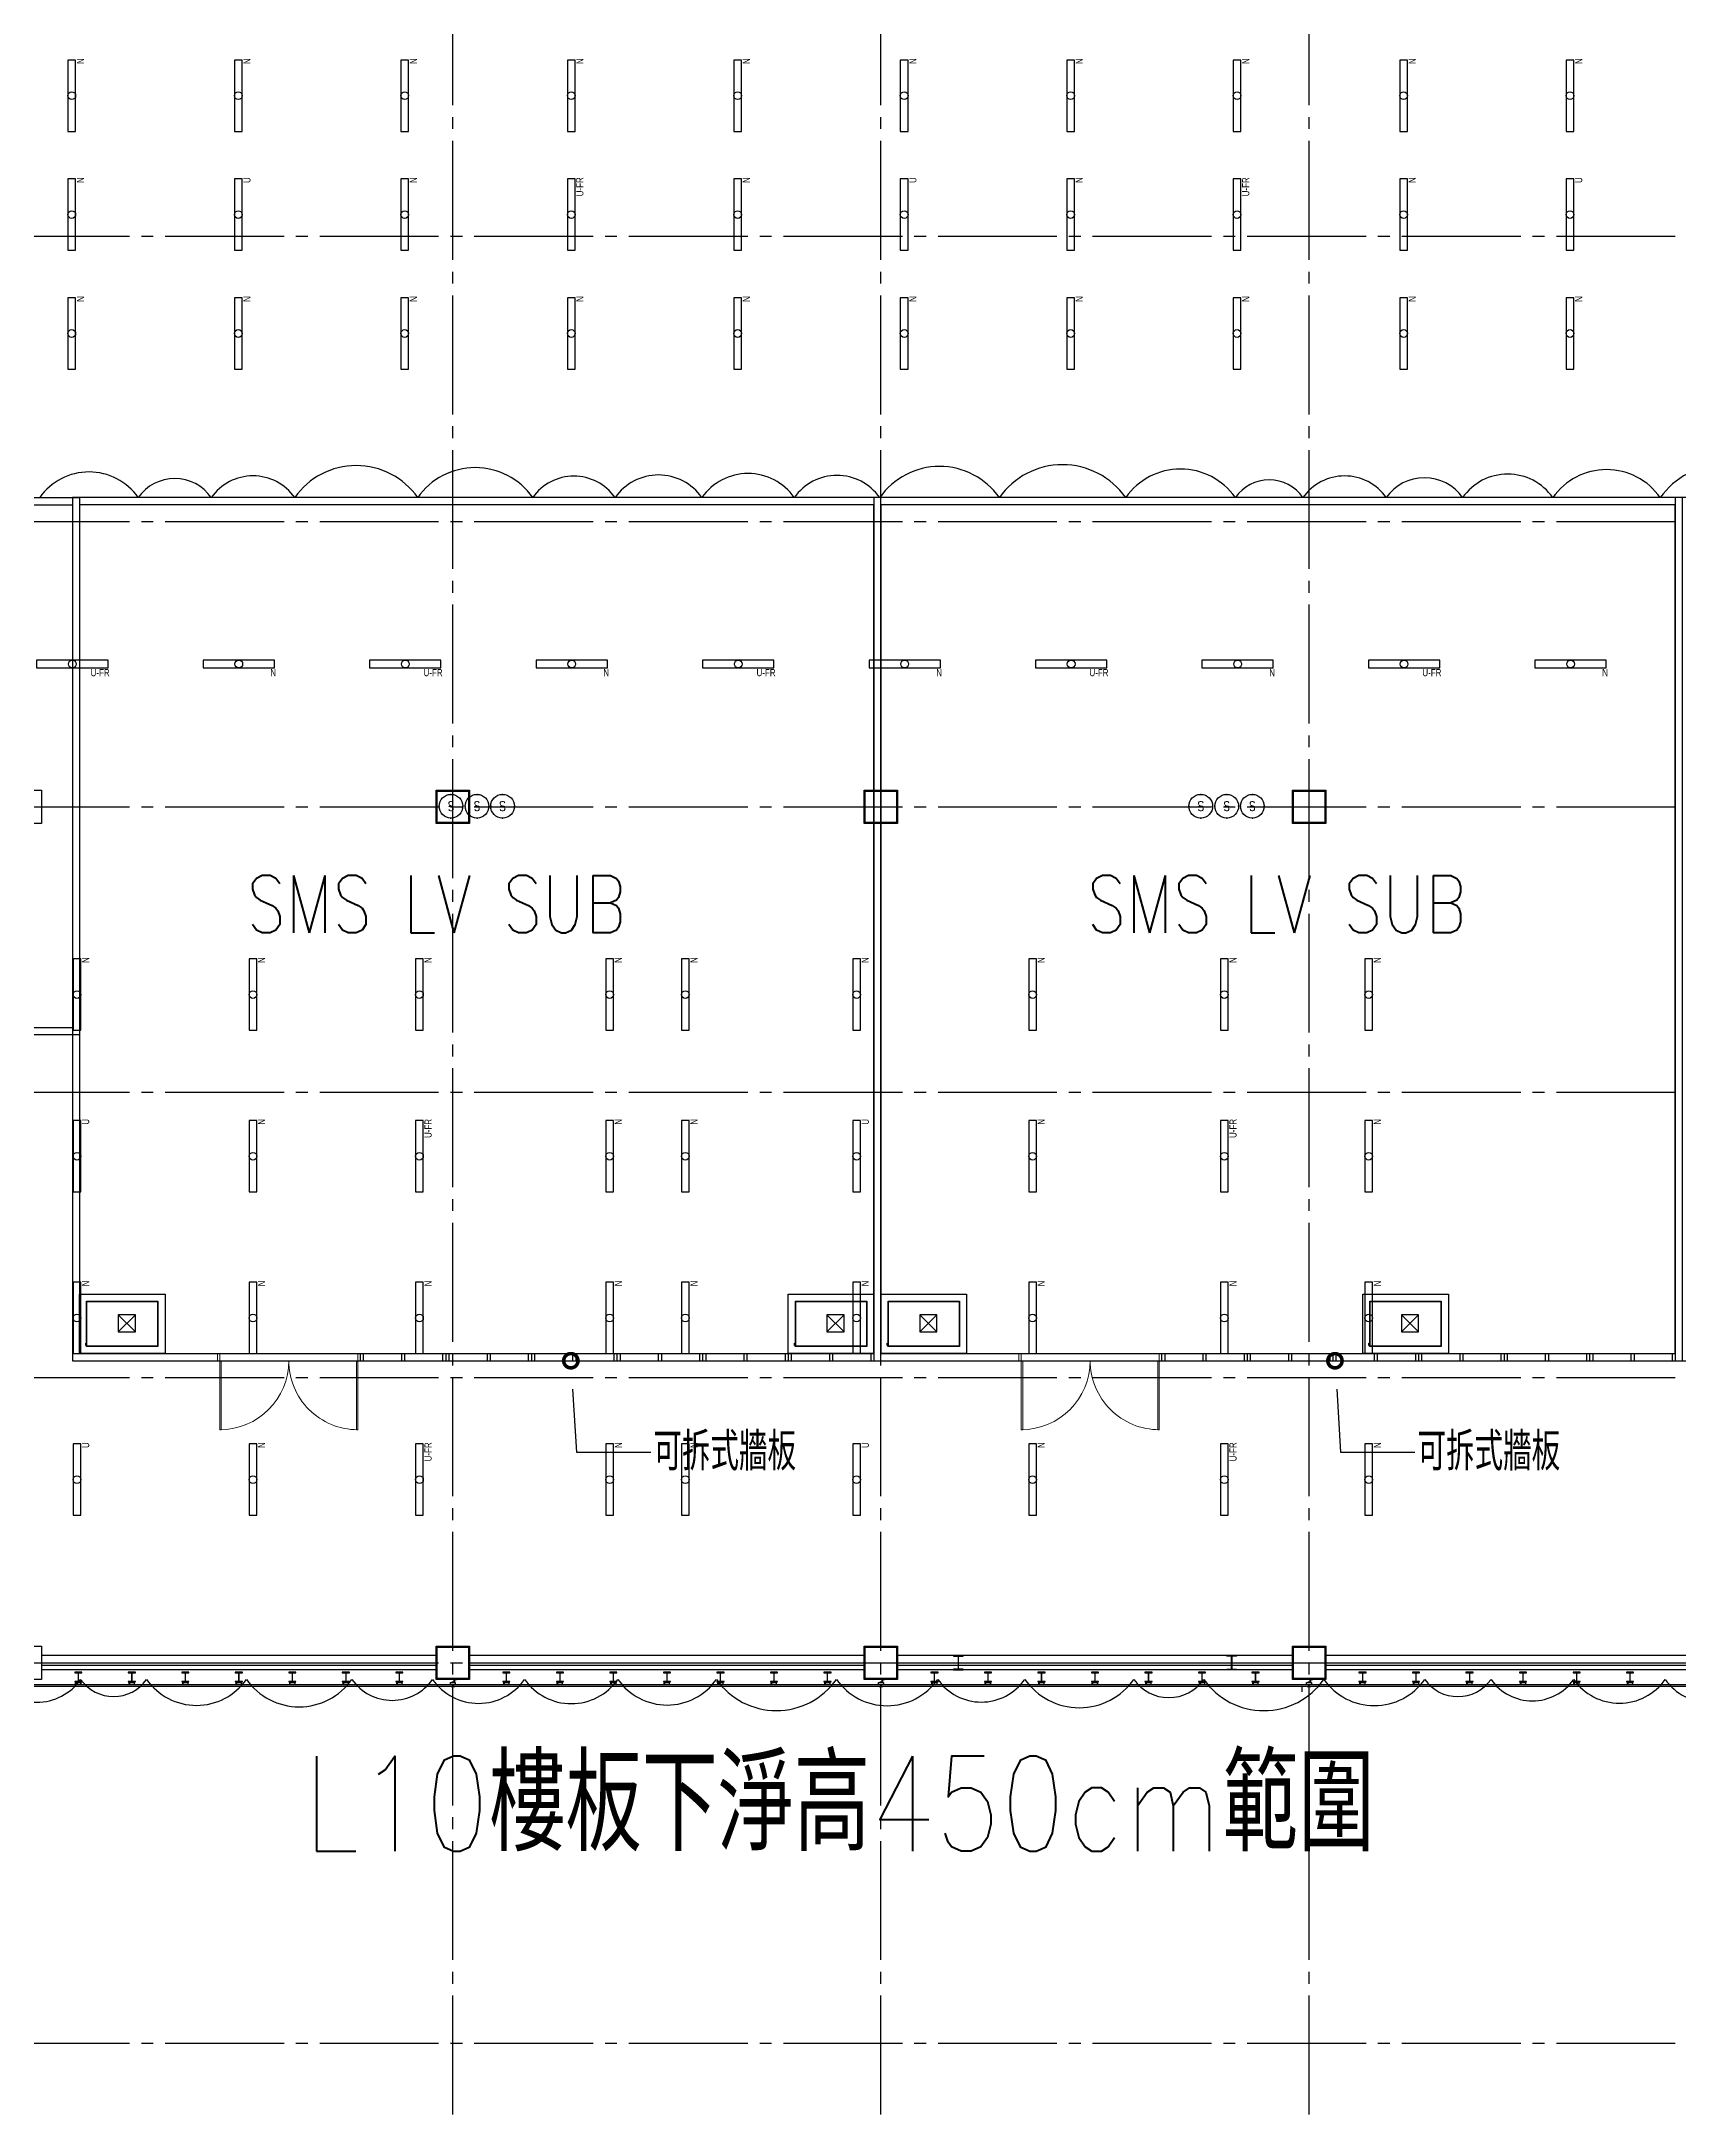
# Model space of a CAD drawing. Header units: millimetres. Extents: x -48783 to 40488, y 6477 to 32964.
# Drawn here: x 9035 to 12477, y 10600 to 14959 of the extents above; entities that cross this region are included whole.
import ezdxf
from ezdxf import colors
from ezdxf.entities.mleader import LeaderData, LeaderLine
from ezdxf.enums import TextEntityAlignment as Align
from ezdxf.math import Vec2, Vec3

# ---------------------------------------------------------------- set-up
doc = ezdxf.new("R2010")
doc.units = ezdxf.units.MM
doc.header["$LTSCALE"] = 100
doc.linetypes.add('X-N-FAB-L20$0$COL-CEN-LIN', pattern=[3.25, 2.5, -0.25, 0.25, -0.25])
for name, color, linetype in [('0-XREF', 7, 'Continuous'), ('188K-SM-06-F1-L20-ELEC-LIGHT-Y2257103$0$E-LIGHT(W)-N', 8, 'Continuous'), ('188K-SM-06-F1-L20-ELEC-LIGHT-Y2257103$0$E-LIGHT(W)-U FR', 8, 'Continuous'), ('188K-SM-06-F1-L20-ELEC-LIGHT-Y2257103$0$E-LIGHT(W)-U XLPE', 8, 'Continuous'), ('188K-SM-06-F1-L20-ELEC-LIGHT-Y2257103$0$E-LIGHT-SW', 8, 'Continuous'), ('X-N-FAB-L20$0$08', 8, 'Continuous'), ('X-N-FAB-L20$0$200K新增範圍', 8, 'Continuous'), ('X-N-FAB-L20$0$BLOCK', 8, 'Continuous'), ('X-N-FAB-L20$0$CCL', 8, 'X-N-FAB-L20$0$COL-CEN-LIN'), ('X-N-FAB-L20$0$COL-S', 8, 'Continuous'), ('X-N-FAB-L20$0$DOOR', 8, 'Continuous'), ('X-N-FAB-L20$0$TXT-CODE', 8, 'Continuous'), ('X-N-FAB-L20$0$TXT-CODE-雲', 8, 'Continuous'), ('X-N-FAB-L20$0$WALL-P', 8, 'Continuous')]:
    doc.layers.add(name, color=color, linetype=linetype)
doc.layers.add('188K-SM-06-F1-L20-ELEC-LIGHT-Y2257103$0$Defpoints-CAS', color=8, linetype='Continuous', plot=False)
doc.styles.add('188K-SM-06-F1-L20-ELEC-LIGHT-Y2257103$0$F12P8-SM-03-C40-ELEC-LIGHT-L209207$0$Standard', font='txt.shx', dxfattribs={"bigfont": 'chineset.shx'})
doc.styles.add('188K-SM-06-F1-L20-ELEC-LIGHT-Y2257103$0$Standard', font='arial.ttf')
doc.styles.add('X-N-FAB-L20$0$CHINA', font='simplex.shx', dxfattribs={"width": 0.75, "bigfont": 'chineset.shx'})

# ---------------------------------------------------------------- blocks, each defined once
blk = doc.blocks.new('*U82')
at = {"ltscale": 600}
blk.add_lwpolyline([(-75, -8.1), (75, -8.1), (75, 8.1), (-75, 8.1)], close=True, dxfattribs=at)
blk.add_circle((0, 0), 8.1, dxfattribs=at)
at = {"style": '188K-SM-06-F1-L20-ELEC-LIGHT-Y2257103$0$Standard', "width": 0.8}
blk.add_text('U-FR', height=15, rotation=360, dxfattribs=at).set_placement((78.5, -18.1), align=Align.MIDDLE_RIGHT)
blk = doc.blocks.new('*U80')
at = {"ltscale": 600}
blk.add_lwpolyline([(75, 8.1), (-75, 8.1), (-75, -8.1), (75, -8.1)], close=True, dxfattribs=at)
blk.add_circle((0, 0), 8.1, dxfattribs=at)
at = {"style": '188K-SM-06-F1-L20-ELEC-LIGHT-Y2257103$0$Standard', "width": 0.8}
blk.add_text('N', height=15, rotation=360, dxfattribs=at).set_placement((78.5, -18.1), align=Align.MIDDLE_RIGHT)
blk = doc.blocks.new('*U95')
at = {"layer": '188K-SM-06-F1-L20-ELEC-LIGHT-Y2257103$0$E-LIGHT(W)-N'}
blk.add_blockref('*U80', (173.2, 8.9), dxfattribs=at)
at = {"layer": '188K-SM-06-F1-L20-ELEC-LIGHT-Y2257103$0$E-LIGHT(W)-U FR'}
blk.add_blockref('*U82', (-176.8, 8.9), dxfattribs=at)
blk = doc.blocks.new('*U96')
at = {"color": 0, "linetype": 'ByBlock', "lineweight": -2, "transparency": 16777216}
for p in [(7000, 0), (7700, 0), (8400, 0), (9100, 0), (9800, 0)]:
    blk.add_blockref('*U95', p, dxfattribs=at)
blk = doc.blocks.new('*U81')
at = {"ltscale": 600}
blk.add_lwpolyline([(-75, -8.1), (75, -8.1), (75, 8.1), (-75, 8.1)], close=True, dxfattribs=at)
blk.add_circle((0, 0), 8.1, dxfattribs=at)
at = {"style": '188K-SM-06-F1-L20-ELEC-LIGHT-Y2257103$0$Standard', "width": 0.8}
blk.add_text('U', height=15, rotation=360, dxfattribs=at).set_placement((78.5, -18.1), align=Align.MIDDLE_RIGHT)
blk = doc.blocks.new('*U74')
blk.add_circle((0, 0), 25)
at = {"layer": '188K-SM-06-F1-L20-ELEC-LIGHT-Y2257103$0$Defpoints-CAS'}
blk.add_lwpolyline([(-3.5, 0.46), (3.5, 0.46), (3.5, -0.46), (-3.5, -0.46)], close=True, dxfattribs=at)
for p in [(-25, 0), (0, 25), (25, 0), (0, -25)]:
    blk.add_point(p, dxfattribs=at)
at = {"style": '188K-SM-06-F1-L20-ELEC-LIGHT-Y2257103$0$F12P8-SM-03-C40-ELEC-LIGHT-L209207$0$Standard', "width": 0.8}
blk.add_text('S', height=20, dxfattribs=at).set_placement((0, 0), align=Align.MIDDLE_CENTER)
blk = doc.blocks.new('188K-SM-06-F1-L20-ELEC-LIGHT-Y2257103')
blk.add_blockref('*U96', (2276.7, 13641.1))
at = {"layer": '188K-SM-06-F1-L20-ELEC-LIGHT-Y2257103$0$E-LIGHT(W)-N', "rotation": 90}
for p in [(9098.8, 14845), (9448.8, 14845), (9798.8, 14845), (10148.8, 14845), (10498.8, 14845), (10848.8, 14845), (11198.8, 14845), (11548.8, 14845), (11898.8, 14845), (12248.8, 14845), (9098.8, 14595), (9798.8, 14595), (10498.8, 14595), (11198.8, 14595), (11898.8, 14595), (9098.8, 14345), (9448.8, 14345), (9798.8, 14345), (10148.8, 14345), (10498.8, 14345), (10848.8, 14345), (11198.8, 14345), (11548.8, 14345), (11898.8, 14345), (12248.8, 14345), (9109.7, 12955), (9479.7, 12955), (9829.7, 12955), (10229.7, 12955), (10388.8, 12955), (10748.8, 12955), (11118.8, 12955), (11522, 12955), (11825.6, 12955), (9479.7, 12615), (10229.7, 12615), (10388.8, 12615), (11118.8, 12615), (11825.6, 12615), (9109.7, 12275), (9479.7, 12275), (9829.7, 12275), (10229.7, 12275), (10388.8, 12275), (10748.8, 12275), (11118.8, 12275), (11522, 12275), (11825.6, 12275), (9479.7, 11935), (10229.7, 11935), (10388.8, 11935), (11118.8, 11935), (11825.6, 11935)]:
    blk.add_blockref('*U80', p, dxfattribs=at)
at = {"layer": '188K-SM-06-F1-L20-ELEC-LIGHT-Y2257103$0$E-LIGHT(W)-U FR', "rotation": 90}
for p in [(10148.8, 14595), (11548.8, 14595), (9829.7, 12615), (11522, 12615), (9829.7, 11935), (11522, 11935)]:
    blk.add_blockref('*U82', p, dxfattribs=at)
at = {"layer": '188K-SM-06-F1-L20-ELEC-LIGHT-Y2257103$0$E-LIGHT(W)-U XLPE', "rotation": 90}
for p in [(9448.8, 14595), (10848.8, 14595), (12248.8, 14595), (9109.7, 12615), (10748.8, 12615), (9109.7, 11935), (10748.8, 11935)]:
    blk.add_blockref('*U81', p, dxfattribs=at)
at = {"layer": '188K-SM-06-F1-L20-ELEC-LIGHT-Y2257103$0$E-LIGHT-SW'}
for p in [(9896, 13351), (9950.7, 13351), (10004.5, 13351), (11472.3, 13351), (11526.9, 13351), (11580.8, 13351)]:
    blk.add_blockref('*U74', p, dxfattribs=at)
blk = doc.blocks.new('X-N-FAB-L20$0$A$Cc7bb84f0')
at = {"layer": 'X-N-FAB-L20$0$COL-S'}
for points in [[(0, 70), (70, 70), (70, 0), (0, 0)], [(2, 68), (68, 68), (68, 2), (2, 2)]]:
    blk.add_lwpolyline(points, close=True, dxfattribs=at)
blk = doc.blocks.new('X-N-FAB-L20$0$A$C20c95bda')
at = {"layer": 'X-N-FAB-L20$0$CCL'}
for p, q in [((10920, 0), (10920, 9160)), ((10920, 0), (10920, 9160)), ((11820, 0), (11820, 9160)), ((12720, 0), (12720, 9160)), ((240, 3950), (28330, 3950)), ((240, 3350), (28330, 3350)), ((240, 2750), (28330, 2750)), ((240, 2150), (28330, 2150)), ((240, 1550), (28330, 1550)), ((240, 950), (28330, 950)), ((240, 150), (28330, 150))]:
    blk.add_line(p, q, dxfattribs=at)
at = {"layer": 'X-N-FAB-L20$0$200K新增範圍'}
for p in [(10885, 2715), (11785, 2715), (12685, 2715), (10885, 915), (11785, 915), (12685, 915)]:
    blk.add_blockref('X-N-FAB-L20$0$A$Cc7bb84f0', p, dxfattribs=at)
blk = doc.blocks.new('X-N-FAB-L20$0$A$C1d07c4d4')
at = {"layer": 'X-N-FAB-L20$0$08'}
for p, q in [((11552.4, 925), (12382.4, 925)), ((12452.4, 925), (13282.4, 925)), ((12402.4, 875), (12402.4, 864))]:
    blk.add_line(p, q, dxfattribs=at)
for points in [[(9682.4, 2690), (9682.4, 2760), (9752.4, 2760), (9752.4, 2690)], [(10582.4, 2690), (10582.4, 2760), (10652.4, 2760), (10652.4, 2690)], [(10584.4, 2692), (10584.4, 2758), (10650.4, 2758), (10650.4, 2692)], [(11482.4, 2690), (11482.4, 2760), (11552.4, 2760), (11552.4, 2690)], [(11484.4, 2692), (11484.4, 2758), (11550.4, 2758), (11550.4, 2692)], [(12382.4, 2690), (12382.4, 2760), (12452.4, 2760), (12452.4, 2690)], [(12384.4, 2692), (12384.4, 2758), (12450.4, 2758), (12450.4, 2692)], [(9682.4, 890), (9682.4, 960), (9752.4, 960), (9752.4, 890)], [(10582.4, 890), (10582.4, 960), (10652.4, 960), (10652.4, 890)], [(11482.4, 890), (11482.4, 960), (11552.4, 960), (11552.4, 890)], [(12382.4, 890), (12382.4, 960), (12452.4, 960), (12452.4, 890)], [(10584.4, 892), (10584.4, 958), (10650.4, 958), (10650.4, 892)], [(11484.4, 892), (11484.4, 958), (11550.4, 958), (11550.4, 892)], [(12384.4, 892), (12384.4, 958), (12450.4, 958), (12450.4, 892)], [(10612.4, 883.5), (10622.4, 883.5), (10622.4, 878.5), (10612.4, 878.5)], [(10614.9, 883.5), (10619.9, 883.5), (10619.9, 888.5), (10619.3, 888.5), (10619.3, 884.1), (10614.9, 884.1)], [(10616.4, 875), (10618.4, 875), (10618.4, 878.5), (10616.4, 878.5)], [(10619.9, 885), (10619.9, 890), (10624.9, 890), (10624.9, 889.4), (10620.5, 889.4), (10620.5, 885)]]:
    blk.add_lwpolyline(points, close=True, dxfattribs=at)
blk.add_lwpolyline([(10613.7, 874.8), (10616.7, 874.8), (10616.7, 876.4), (10618.2, 876.4), (10618.2, 874.8), (10621.2, 874.8)], dxfattribs=at)
at = {"layer": 'X-N-FAB-L20$0$WALL-P'}
for p, q in [((10582.4, 940), (9752.4, 940)), ((9752.4, 925), (10582.4, 925)), ((9752.4, 920), (10582.4, 920)), ((11482.4, 940), (10652.4, 940)), ((10652.4, 925), (11482.4, 925)), ((10652.4, 920), (11482.4, 920)), ((12382.4, 940), (11552.4, 940)), ((11552.4, 920), (12382.4, 920)), ((13282.4, 940), (12452.4, 940)), ((12452.4, 920), (13282.4, 920)), ((11812.9, 878.5), (9453.9, 878.5)), ((11812.9, 875), (9453.9, 875)), ((10582.4, 910), (9752.4, 910)), ((11482.4, 910), (10652.4, 910)), ((12382.4, 910), (11552.4, 910)), ((14195.9, 878.5), (11812.9, 878.5)), ((14195.9, 875), (11812.9, 875)), ((13282.4, 910), (12452.4, 910))]:
    blk.add_line(p, q, dxfattribs=at)
for points in [[(11669.9, 910.3), (11689.9, 910.3), (11689.9, 911.5), (11680.3, 911.5), (11680.3, 938.5), (11689.9, 938.5), (11689.9, 939.7), (11669.9, 939.7), (11669.9, 938.5), (11679.5, 938.5), (11679.5, 911.5), (11669.9, 911.5)], [(12264.9, 910.3), (12244.9, 910.3), (12244.9, 911.5), (12254.5, 911.5), (12254.5, 938.5), (12244.9, 938.5), (12244.9, 939.7), (12264.9, 939.7), (12264.9, 938.5), (12255.3, 938.5), (12255.3, 911.5), (12264.9, 911.5)], [(9822.4, 885), (9837.4, 885), (9837.4, 885.9), (9830.2, 885.9), (9830.2, 904.1), (9837.4, 904.1), (9837.4, 905), (9822.4, 905), (9822.4, 904.1), (9829.6, 904.1), (9829.6, 885.9), (9822.4, 885.9)], [(9824.3, 880), (9824.3, 885), (9829.3, 885), (9829.3, 884.4), (9824.9, 884.4), (9824.9, 880)], [(9824.9, 883.5), (9834.9, 883.5), (9834.9, 878.5), (9824.9, 878.5)], [(9835.5, 880), (9835.5, 885), (9830.5, 885), (9830.5, 884.4), (9834.9, 884.4), (9834.9, 880)], [(9934.9, 885), (9949.9, 885), (9949.9, 885.9), (9942.7, 885.9), (9942.7, 904.1), (9949.9, 904.1), (9949.9, 905), (9934.9, 905), (9934.9, 904.1), (9942.1, 904.1), (9942.1, 885.9), (9934.9, 885.9)], [(9936.8, 880), (9936.8, 885), (9941.8, 885), (9941.8, 884.4), (9937.4, 884.4), (9937.4, 880)], [(9937.4, 883.5), (9947.4, 883.5), (9947.4, 878.5), (9937.4, 878.5)], [(9948, 880), (9948, 885), (9943, 885), (9943, 884.4), (9947.4, 884.4), (9947.4, 880)], [(10047.4, 885), (10062.4, 885), (10062.4, 885.9), (10055.2, 885.9), (10055.2, 904.1), (10062.4, 904.1), (10062.4, 905), (10047.4, 905), (10047.4, 904.1), (10054.6, 904.1), (10054.6, 885.9), (10047.4, 885.9)], [(10049.3, 880), (10049.3, 885), (10054.3, 885), (10054.3, 884.4), (10049.9, 884.4), (10049.9, 880)], [(10049.9, 883.5), (10059.9, 883.5), (10059.9, 878.5), (10049.9, 878.5)], [(10060.5, 880), (10060.5, 885), (10055.5, 885), (10055.5, 884.4), (10059.9, 884.4), (10059.9, 880)], [(10159.9, 885), (10174.9, 885), (10174.9, 885.9), (10167.7, 885.9), (10167.7, 904.1), (10174.9, 904.1), (10174.9, 905), (10159.9, 905), (10159.9, 904.1), (10167.1, 904.1), (10167.1, 885.9), (10159.9, 885.9)], [(10161.8, 880), (10161.8, 885), (10166.8, 885), (10166.8, 884.4), (10162.4, 884.4), (10162.4, 880)], [(10162.4, 883.5), (10172.4, 883.5), (10172.4, 878.5), (10162.4, 878.5)], [(10173, 880), (10173, 885), (10168, 885), (10168, 884.4), (10172.4, 884.4), (10172.4, 880)], [(10272.4, 885), (10287.4, 885), (10287.4, 885.9), (10280.2, 885.9), (10280.2, 904.1), (10287.4, 904.1), (10287.4, 905), (10272.4, 905), (10272.4, 904.1), (10279.6, 904.1), (10279.6, 885.9), (10272.4, 885.9)], [(10274.3, 880), (10274.3, 885), (10279.3, 885), (10279.3, 884.4), (10274.9, 884.4), (10274.9, 880)], [(10274.9, 883.5), (10284.9, 883.5), (10284.9, 878.5), (10274.9, 878.5)], [(10285.5, 880), (10285.5, 885), (10280.5, 885), (10280.5, 884.4), (10284.9, 884.4), (10284.9, 880)], [(10384.9, 885), (10399.9, 885), (10399.9, 885.9), (10392.7, 885.9), (10392.7, 904.1), (10399.9, 904.1), (10399.9, 905), (10384.9, 905), (10384.9, 904.1), (10392.1, 904.1), (10392.1, 885.9), (10384.9, 885.9)], [(10386.8, 880), (10386.8, 885), (10391.8, 885), (10391.8, 884.4), (10387.4, 884.4), (10387.4, 880)], [(10387.4, 883.5), (10397.4, 883.5), (10397.4, 878.5), (10387.4, 878.5)], [(10398, 880), (10398, 885), (10393, 885), (10393, 884.4), (10397.4, 884.4), (10397.4, 880)], [(10497.4, 885), (10512.4, 885), (10512.4, 885.9), (10505.2, 885.9), (10505.2, 904.1), (10512.4, 904.1), (10512.4, 905), (10497.4, 905), (10497.4, 904.1), (10504.6, 904.1), (10504.6, 885.9), (10497.4, 885.9)], [(10499.3, 880), (10499.3, 885), (10504.3, 885), (10504.3, 884.4), (10499.9, 884.4), (10499.9, 880)], [(10499.9, 883.5), (10509.9, 883.5), (10509.9, 878.5), (10499.9, 878.5)], [(10510.5, 880), (10510.5, 885), (10505.5, 885), (10505.5, 884.4), (10509.9, 884.4), (10509.9, 880)], [(10722.4, 885), (10737.4, 885), (10737.4, 885.9), (10730.2, 885.9), (10730.2, 904.1), (10737.4, 904.1), (10737.4, 905), (10722.4, 905), (10722.4, 904.1), (10729.6, 904.1), (10729.6, 885.9), (10722.4, 885.9)], [(10724.3, 880), (10724.3, 885), (10729.3, 885), (10729.3, 884.4), (10724.9, 884.4), (10724.9, 880)], [(10724.9, 883.5), (10734.9, 883.5), (10734.9, 878.5), (10724.9, 878.5)], [(10735.5, 880), (10735.5, 885), (10730.5, 885), (10730.5, 884.4), (10734.9, 884.4), (10734.9, 880)], [(10834.9, 885), (10849.9, 885), (10849.9, 885.9), (10842.7, 885.9), (10842.7, 904.1), (10849.9, 904.1), (10849.9, 905), (10834.9, 905), (10834.9, 904.1), (10842.1, 904.1), (10842.1, 885.9), (10834.9, 885.9)], [(10836.8, 880), (10836.8, 885), (10841.8, 885), (10841.8, 884.4), (10837.4, 884.4), (10837.4, 880)], [(10837.4, 883.5), (10847.4, 883.5), (10847.4, 878.5), (10837.4, 878.5)], [(10848, 880), (10848, 885), (10843, 885), (10843, 884.4), (10847.4, 884.4), (10847.4, 880)], [(10947.4, 885), (10962.4, 885), (10962.4, 885.9), (10955.2, 885.9), (10955.2, 904.1), (10962.4, 904.1), (10962.4, 905), (10947.4, 905), (10947.4, 904.1), (10954.6, 904.1), (10954.6, 885.9), (10947.4, 885.9)], [(10949.3, 880), (10949.3, 885), (10954.3, 885), (10954.3, 884.4), (10949.9, 884.4), (10949.9, 880)], [(10949.9, 883.5), (10959.9, 883.5), (10959.9, 878.5), (10949.9, 878.5)], [(10960.5, 880), (10960.5, 885), (10955.5, 885), (10955.5, 884.4), (10959.9, 884.4), (10959.9, 880)], [(11059.9, 885), (11074.9, 885), (11074.9, 885.9), (11067.7, 885.9), (11067.7, 904.1), (11074.9, 904.1), (11074.9, 905), (11059.9, 905), (11059.9, 904.1), (11067.1, 904.1), (11067.1, 885.9), (11059.9, 885.9)], [(11061.8, 880), (11061.8, 885), (11066.8, 885), (11066.8, 884.4), (11062.4, 884.4), (11062.4, 880)], [(11062.4, 883.5), (11072.4, 883.5), (11072.4, 878.5), (11062.4, 878.5)], [(11073, 880), (11073, 885), (11068, 885), (11068, 884.4), (11072.4, 884.4), (11072.4, 880)], [(11172.4, 885), (11187.4, 885), (11187.4, 885.9), (11180.2, 885.9), (11180.2, 904.1), (11187.4, 904.1), (11187.4, 905), (11172.4, 905), (11172.4, 904.1), (11179.6, 904.1), (11179.6, 885.9), (11172.4, 885.9)], [(11174.3, 880), (11174.3, 885), (11179.3, 885), (11179.3, 884.4), (11174.9, 884.4), (11174.9, 880)], [(11174.9, 883.5), (11184.9, 883.5), (11184.9, 878.5), (11174.9, 878.5)], [(11185.5, 880), (11185.5, 885), (11180.5, 885), (11180.5, 884.4), (11184.9, 884.4), (11184.9, 880)], [(11284.9, 885), (11299.9, 885), (11299.9, 885.9), (11292.7, 885.9), (11292.7, 904.1), (11299.9, 904.1), (11299.9, 905), (11284.9, 905), (11284.9, 904.1), (11292.1, 904.1), (11292.1, 885.9), (11284.9, 885.9)], [(11286.8, 880), (11286.8, 885), (11291.8, 885), (11291.8, 884.4), (11287.4, 884.4), (11287.4, 880)], [(11287.4, 883.5), (11297.4, 883.5), (11297.4, 878.5), (11287.4, 878.5)], [(11298, 880), (11298, 885), (11293, 885), (11293, 884.4), (11297.4, 884.4), (11297.4, 880)], [(11397.4, 885), (11412.4, 885), (11412.4, 885.9), (11405.2, 885.9), (11405.2, 904.1), (11412.4, 904.1), (11412.4, 905), (11397.4, 905), (11397.4, 904.1), (11404.6, 904.1), (11404.6, 885.9), (11397.4, 885.9)], [(11399.3, 880), (11399.3, 885), (11404.3, 885), (11404.3, 884.4), (11399.9, 884.4), (11399.9, 880)], [(11399.9, 883.5), (11409.9, 883.5), (11409.9, 878.5), (11399.9, 878.5)], [(11410.5, 880), (11410.5, 885), (11405.5, 885), (11405.5, 884.4), (11409.9, 884.4), (11409.9, 880)], [(11512.4, 883.5), (11522.4, 883.5), (11522.4, 878.5), (11512.4, 878.5)], [(11514.9, 883.5), (11519.9, 883.5), (11519.9, 888.5), (11519.3, 888.5), (11519.3, 884.1), (11514.9, 884.1)], [(11516.4, 875), (11518.4, 875), (11518.4, 878.5), (11516.4, 878.5)], [(11519.9, 885), (11519.9, 890), (11524.9, 890), (11524.9, 889.4), (11520.5, 889.4), (11520.5, 885)], [(11622.4, 885), (11637.4, 885), (11637.4, 885.9), (11630.2, 885.9), (11630.2, 904.1), (11637.4, 904.1), (11637.4, 905), (11622.4, 905), (11622.4, 904.1), (11629.6, 904.1), (11629.6, 885.9), (11622.4, 885.9)], [(11624.3, 880), (11624.3, 885), (11629.3, 885), (11629.3, 884.4), (11624.9, 884.4), (11624.9, 880)], [(11624.9, 883.5), (11634.9, 883.5), (11634.9, 878.5), (11624.9, 878.5)], [(11635.5, 880), (11635.5, 885), (11630.5, 885), (11630.5, 884.4), (11634.9, 884.4), (11634.9, 880)], [(11734.9, 885), (11749.9, 885), (11749.9, 885.9), (11742.7, 885.9), (11742.7, 904.1), (11749.9, 904.1), (11749.9, 905), (11734.9, 905), (11734.9, 904.1), (11742.1, 904.1), (11742.1, 885.9), (11734.9, 885.9)], [(11736.8, 880), (11736.8, 885), (11741.8, 885), (11741.8, 884.4), (11737.4, 884.4), (11737.4, 880)], [(11737.4, 883.5), (11747.4, 883.5), (11747.4, 878.5), (11737.4, 878.5)], [(11748, 880), (11748, 885), (11743, 885), (11743, 884.4), (11747.4, 884.4), (11747.4, 880)], [(11847.4, 885), (11862.4, 885), (11862.4, 885.9), (11855.2, 885.9), (11855.2, 904.1), (11862.4, 904.1), (11862.4, 905), (11847.4, 905), (11847.4, 904.1), (11854.6, 904.1), (11854.6, 885.9), (11847.4, 885.9)], [(11849.3, 880), (11849.3, 885), (11854.3, 885), (11854.3, 884.4), (11849.9, 884.4), (11849.9, 880)], [(11849.9, 883.5), (11859.9, 883.5), (11859.9, 878.5), (11849.9, 878.5)], [(11860.5, 880), (11860.5, 885), (11855.5, 885), (11855.5, 884.4), (11859.9, 884.4), (11859.9, 880)], [(11959.9, 885), (11974.9, 885), (11974.9, 885.9), (11967.7, 885.9), (11967.7, 904.1), (11974.9, 904.1), (11974.9, 905), (11959.9, 905), (11959.9, 904.1), (11967.1, 904.1), (11967.1, 885.9), (11959.9, 885.9)], [(11961.8, 880), (11961.8, 885), (11966.8, 885), (11966.8, 884.4), (11962.4, 884.4), (11962.4, 880)], [(11962.4, 883.5), (11972.4, 883.5), (11972.4, 878.5), (11962.4, 878.5)], [(11973, 880), (11973, 885), (11968, 885), (11968, 884.4), (11972.4, 884.4), (11972.4, 880)], [(12072.4, 885), (12087.4, 885), (12087.4, 885.9), (12080.2, 885.9), (12080.2, 904.1), (12087.4, 904.1), (12087.4, 905), (12072.4, 905), (12072.4, 904.1), (12079.6, 904.1), (12079.6, 885.9), (12072.4, 885.9)], [(12074.3, 880), (12074.3, 885), (12079.3, 885), (12079.3, 884.4), (12074.9, 884.4), (12074.9, 880)], [(12074.9, 883.5), (12084.9, 883.5), (12084.9, 878.5), (12074.9, 878.5)], [(12085.5, 880), (12085.5, 885), (12080.5, 885), (12080.5, 884.4), (12084.9, 884.4), (12084.9, 880)], [(12184.9, 885), (12199.9, 885), (12199.9, 885.9), (12192.7, 885.9), (12192.7, 904.1), (12199.9, 904.1), (12199.9, 905), (12184.9, 905), (12184.9, 904.1), (12192.1, 904.1), (12192.1, 885.9), (12184.9, 885.9)], [(12186.8, 880), (12186.8, 885), (12191.8, 885), (12191.8, 884.4), (12187.4, 884.4), (12187.4, 880)], [(12187.4, 883.5), (12197.4, 883.5), (12197.4, 878.5), (12187.4, 878.5)], [(12198, 880), (12198, 885), (12193, 885), (12193, 884.4), (12197.4, 884.4), (12197.4, 880)], [(12297.4, 885), (12312.4, 885), (12312.4, 885.9), (12305.2, 885.9), (12305.2, 904.1), (12312.4, 904.1), (12312.4, 905), (12297.4, 905), (12297.4, 904.1), (12304.6, 904.1), (12304.6, 885.9), (12297.4, 885.9)], [(12299.3, 880), (12299.3, 885), (12304.3, 885), (12304.3, 884.4), (12299.9, 884.4), (12299.9, 880)], [(12299.9, 883.5), (12309.9, 883.5), (12309.9, 878.5), (12299.9, 878.5)], [(12310.5, 880), (12310.5, 885), (12305.5, 885), (12305.5, 884.4), (12309.9, 884.4), (12309.9, 880)], [(12412.4, 883.5), (12422.4, 883.5), (12422.4, 878.5), (12412.4, 878.5)], [(12414.9, 883.5), (12419.9, 883.5), (12419.9, 888.5), (12419.3, 888.5), (12419.3, 884.1), (12414.9, 884.1)], [(12416.4, 875), (12418.4, 875), (12418.4, 878.5), (12416.4, 878.5)], [(12419.9, 885), (12419.9, 890), (12424.9, 890), (12424.9, 889.4), (12420.5, 889.4), (12420.5, 885)], [(12522.4, 885), (12537.4, 885), (12537.4, 885.9), (12530.2, 885.9), (12530.2, 904.1), (12537.4, 904.1), (12537.4, 905), (12522.4, 905), (12522.4, 904.1), (12529.6, 904.1), (12529.6, 885.9), (12522.4, 885.9)], [(12524.3, 880), (12524.3, 885), (12529.3, 885), (12529.3, 884.4), (12524.9, 884.4), (12524.9, 880)], [(12524.9, 883.5), (12534.9, 883.5), (12534.9, 878.5), (12524.9, 878.5)], [(12535.5, 880), (12535.5, 885), (12530.5, 885), (12530.5, 884.4), (12534.9, 884.4), (12534.9, 880)], [(12634.9, 885), (12649.9, 885), (12649.9, 885.9), (12642.7, 885.9), (12642.7, 904.1), (12649.9, 904.1), (12649.9, 905), (12634.9, 905), (12634.9, 904.1), (12642.1, 904.1), (12642.1, 885.9), (12634.9, 885.9)], [(12636.8, 880), (12636.8, 885), (12641.8, 885), (12641.8, 884.4), (12637.4, 884.4), (12637.4, 880)], [(12637.4, 883.5), (12647.4, 883.5), (12647.4, 878.5), (12637.4, 878.5)], [(12648, 880), (12648, 885), (12643, 885), (12643, 884.4), (12647.4, 884.4), (12647.4, 880)], [(12747.4, 885), (12762.4, 885), (12762.4, 885.9), (12755.2, 885.9), (12755.2, 904.1), (12762.4, 904.1), (12762.4, 905), (12747.4, 905), (12747.4, 904.1), (12754.6, 904.1), (12754.6, 885.9), (12747.4, 885.9)], [(12749.3, 880), (12749.3, 885), (12754.3, 885), (12754.3, 884.4), (12749.9, 884.4), (12749.9, 880)], [(12749.9, 883.5), (12759.9, 883.5), (12759.9, 878.5), (12749.9, 878.5)], [(12760.5, 880), (12760.5, 885), (12755.5, 885), (12755.5, 884.4), (12759.9, 884.4), (12759.9, 880)], [(12859.9, 885), (12874.9, 885), (12874.9, 885.9), (12867.7, 885.9), (12867.7, 904.1), (12874.9, 904.1), (12874.9, 905), (12859.9, 905), (12859.9, 904.1), (12867.1, 904.1), (12867.1, 885.9), (12859.9, 885.9)], [(12861.8, 880), (12861.8, 885), (12866.8, 885), (12866.8, 884.4), (12862.4, 884.4), (12862.4, 880)], [(12862.4, 883.5), (12872.4, 883.5), (12872.4, 878.5), (12862.4, 878.5)], [(12873, 880), (12873, 885), (12868, 885), (12868, 884.4), (12872.4, 884.4), (12872.4, 880)], [(12972.4, 885), (12987.4, 885), (12987.4, 885.9), (12980.2, 885.9), (12980.2, 904.1), (12987.4, 904.1), (12987.4, 905), (12972.4, 905), (12972.4, 904.1), (12979.6, 904.1), (12979.6, 885.9), (12972.4, 885.9)], [(12974.3, 880), (12974.3, 885), (12979.3, 885), (12979.3, 884.4), (12974.9, 884.4), (12974.9, 880)], [(12974.9, 883.5), (12984.9, 883.5), (12984.9, 878.5), (12974.9, 878.5)], [(12985.5, 880), (12985.5, 885), (12980.5, 885), (12980.5, 884.4), (12984.9, 884.4), (12984.9, 880)], [(13084.9, 885), (13099.9, 885), (13099.9, 885.9), (13092.7, 885.9), (13092.7, 904.1), (13099.9, 904.1), (13099.9, 905), (13084.9, 905), (13084.9, 904.1), (13092.1, 904.1), (13092.1, 885.9), (13084.9, 885.9)], [(13086.8, 880), (13086.8, 885), (13091.8, 885), (13091.8, 884.4), (13087.4, 884.4), (13087.4, 880)], [(13087.4, 883.5), (13097.4, 883.5), (13097.4, 878.5), (13087.4, 878.5)], [(13098, 880), (13098, 885), (13093, 885), (13093, 884.4), (13097.4, 884.4), (13097.4, 880)]]:
    blk.add_lwpolyline(points, close=True, dxfattribs=at)
for points in [[(11513.7, 874.8), (11516.7, 874.8), (11516.7, 876.4), (11518.2, 876.4), (11518.2, 874.8), (11521.2, 874.8)], [(12413.7, 874.8), (12416.7, 874.8), (12416.7, 876.4), (12418.2, 876.4), (12418.2, 874.8), (12421.2, 874.8)]]:
    blk.add_lwpolyline(points, dxfattribs=at)
blk = doc.blocks.new('X-N-FAB-L20$0$A$C8dd265d6')
at = {"layer": 'X-N-FAB-L20$0$08'}
for p, q in [((104.8, 167), (104.8, 165.6)), ((43.3, 62.5), (79.3, 98.5)), ((43.3, 98.5), (79.3, 62.5))]:
    blk.add_line(p, q, dxfattribs=at)
for points in [[(125, 180), (0, 180), (0, 0), (125, 0)], [(110, 165), (15, 165), (15, 15), (110, 15)], [(109.2, 164.3), (15.7, 164.3), (15.7, 15.7), (109.2, 15.7)], [(43.3, 62.5), (43.3, 98.5), (79.3, 98.5), (79.3, 62.5)]]:
    blk.add_lwpolyline(points, close=True, dxfattribs=at)
for points in [[(101.7, 165), (101.7, 165.6), (109.2, 165.6), (109.2, 165)], [(108, 167), (103, 167), (103, 165.6)], [(108, 167), (108, 165.6)]]:
    blk.add_lwpolyline(points, dxfattribs=at)
blk = doc.blocks.new('X-N-FAB-L20$0$A$C79fe719f')
at = {"layer": 'X-N-FAB-L20$0$WALL-P'}
for points in [[(6520.5, 2212.1), (7570.5, 2212.1), (7570.5, 1082.1), (6520.5, 1082.1)], [(6535.5, 2197.1), (7555.5, 2197.1), (7555.5, 1097.1), (6535.5, 1097.1)], [(7555.5, 397.1), (9255.5, 397.1), (9255.5, 2212.1), (7555.5, 2212.1)], [(7570.5, 412.1), (9240.5, 412.1), (9240.5, 2197.1), (7570.5, 2197.1)], [(9240.5, 397.1), (10940.5, 397.1), (10940.5, 2212.1), (9240.5, 2212.1)], [(9255.5, 412.1), (10925.5, 412.1), (10925.5, 2197.1), (9255.5, 2197.1)], [(10925.5, 397.1), (12625.5, 397.1), (12625.5, 2212.1), (10925.5, 2212.1)]]:
    blk.add_lwpolyline(points, close=True, dxfattribs=at)
at = {"color": 1, "ltscale": 1000, "xscale": -1.000000000000004, "rotation": 90}
for p in [(7750.5, 537.1), (9240.5, 537.1), (9435.5, 537.1), (10448.5, 537.1)]:
    blk.add_blockref('X-N-FAB-L20$0$A$C8dd265d6', p, dxfattribs=at)
blk = doc.blocks.new('X-N-FAB-L20$0$萬用門(22改)-REVISED[26]_1')
at = {"layer": 'X-N-FAB-L20$0$DOOR', "lineweight": 0}
for p, q in [((1368.5, 6015), (1368.5, 6020)), ((1368.5, 6020), (1383.5, 6020)), ((1383.5, 6020), (1383.5, 6015)), ((1383.5, 6015), (1368.5, 6015)), ((1383.5, 6015), (1528.5, 6015)), ((1383.5, 6012), (1383.5, 6015)), ((1528.5, 6012), (1383.5, 6012)), ((1528.5, 6015), (1528.5, 6012)), ((1368.5, 5720), (1368.5, 5725)), ((1368.5, 5725), (1383.5, 5725)), ((1383.5, 5720), (1368.5, 5720)), ((1383.5, 5728), (1528.5, 5728)), ((1383.5, 5725), (1383.5, 5728)), ((1528.5, 5725), (1383.5, 5725)), ((1383.5, 5725), (1383.5, 5720)), ((1528.5, 5728), (1528.5, 5725))]:
    blk.add_line(p, q, dxfattribs=at)
for centre, start, end in [((1383.5, 6015), 270, 0), ((1383.5, 5725), 0, 90)]:
    blk.add_arc(centre, 145, start, end, dxfattribs=at)
blk = doc.blocks.new('X-N-FAB-L20$0$A$C6543ae4b')
at = {"layer": 'X-N-FAB-L20$0$DOOR'}
for points in [[(0, 15), (0, 0)], [(0, 15), (180, 15)], [(0, 0), (180, 0)], [(6.5, 15), (6.5, 0)], [(86.75, 15), (86.75, 0)], [(93.25, 15), (93.25, 0)], [(173.5, 15), (173.5, 0)], [(180, 15), (180, 0)]]:
    blk.add_lwpolyline(points, dxfattribs=at)
blk = doc.blocks.new('X-N-FAB-L20$0$_DOTSMALL')
at = {"color": 0, "linetype": 'ByBlock', "const_width": 0.5}
blk.add_lwpolyline([(-0.0625, 0, 1), (0.0625, 0, 1)], format="xyb", close=True, dxfattribs=at)
blk = doc.blocks.new('X-N-FAB-L20')
at = {"layer": 'X-N-FAB-L20$0$TXT-CODE-雲'}
for points in [[(8932.7, 11515, 0.520567), (9117.4, 11515, 0.520567), (9256.1, 11515, 0.520567), (9465.8, 11515, 0.520567), (9687.8, 11515, 0.520567), (9857.2, 11515, 0.520567), (10050.8, 11515, 0.520567), (10246.9, 11515, 0.520567), (10454.1, 11515, 0.520567), (10706.4, 11515, 0.520567), (10919.4, 11515, 0.520567), (11102.6, 11515, 0.520567), (11331.6, 11515, 0.520567), (11478.7, 11515, 0.520567), (11731.3, 11515, 0.520567), (11943.4, 11515, 0.520567), (12082.6, 11515, 0.520567), (12256.4, 11515, 0.520567), (12448.9, 11515, 0.520567), (12638.7, 11515, 0.520567)], [(12700.4, 14000, 0.520567), (12438.5, 14000, 0.520567), (12212.5, 14000, 0.520567), (12022.9, 14000, 0.520567), (11862.3, 14000, 0.520567), (11687.3, 14000, 0.520567), (11545.1, 14000, 0.520567), (11314.5, 14000, 0.520567), (11049, 14000, 0.520567), (10797.3, 14000, 0.520567), (10617.8, 14000, 0.520567), (10423.5, 14000, 0.520567), (10241, 14000, 0.520567), (10067.8, 14000, 0.520567), (9826.1, 14000, 0.520567), (9567.4, 14000, 0.520567), (9392.1, 14000, 0.520567), (9238.5, 14000, 0.520567), (9031.4, 14000, 0.520567)]]:
    blk.add_lwpolyline(points, format="xyb", dxfattribs=at)
for name, p in [('X-N-FAB-L20$0$A$C1d07c4d4', (-717.4, 10625)), ('X-N-FAB-L20$0$A$C79fe719f', (1544.5, 11787.9))]:
    blk.add_blockref(name, p)
at = {"layer": 'X-N-FAB-L20$0$BLOCK'}
blk.add_blockref('X-N-FAB-L20$0$A$C20c95bda', (-1020, 10600), dxfattribs=at)
at = {"layer": 'X-N-FAB-L20$0$DOOR', "lineweight": 0, "rotation": 269.9999999999999}
for p in [(3685, 13568.5), (5370, 13568.5)]:
    blk.add_blockref('X-N-FAB-L20$0$萬用門(22改)-REVISED[26]_1', p, dxfattribs=at)
at = {"layer": 'X-N-FAB-L20$0$DOOR'}
for p in [(9705, 12185), (9885, 12185), (10065, 12185), (10245, 12185), (10425, 12185), (10605, 12185), (11390, 12185), (11570, 12185), (11750, 12185), (11930, 12185), (12110, 12185), (12290, 12185)]:
    blk.add_blockref('X-N-FAB-L20$0$A$C6543ae4b', p, dxfattribs=at)
at = {"layer": 'X-N-FAB-L20$0$TXT-CODE', "style": 'X-N-FAB-L20$0$CHINA', "width": 0.8}
for s, height, p in [('SMS LV SUB', 120, (9865.3, 13145)), ('SMS LV SUB', 120, (11632, 13145)), ('L10樓板下淨高450cm範圍', 200, (10711.8, 11253.7))]:
    blk.add_text(s, height=height, dxfattribs=at).set_placement(p, align=Align.MIDDLE_CENTER)
at = {"layer": 'X-N-FAB-L20$0$TXT-CODE'}
ml = blk.add_multileader_mtext('Standard', dxfattribs=at)
ml.set_content('可拆式牆板', color=256, style='X-N-FAB-L20$0$CHINA')
ml.set_leader_properties()
ml.set_arrow_properties(name='X-N-FAB-L20$0$_DOTSMALL')
ml.build(insert=Vec2(0, 0))
ml.multileader.update_dxf_attribs({"dogleg_length": 0.36, "arrow_head_size": 60})
ctx = ml.context
ctx.base_point, ctx.char_height, ctx.arrow_head_size, ctx.landing_gap_size, ctx.plane_origin = Vec3(10316.2, 11993), 80, 60, 5.33, Vec3(12076.4, 12219.2)
notes = []
notes.append((ctx, [(0, (1, 1, 0), (10160, 11993), (1, 0), 156.2, [(0, [(10148, 12185)], 0, [])])]))
ctx.mtext.insert, ctx.mtext.flow_direction = Vec3(10321.5, 12034.2), 5
ml = blk.add_multileader_mtext('Standard', dxfattribs=at)
ml.set_content('可拆式牆板', color=256, style='X-N-FAB-L20$0$CHINA')
ml.set_leader_properties()
ml.set_arrow_properties(name='X-N-FAB-L20$0$_DOTSMALL')
ml.build(insert=Vec2(0, 0))
ml.multileader.update_dxf_attribs({"dogleg_length": 0.36, "arrow_head_size": 60})
ctx = ml.context
ctx.base_point, ctx.char_height, ctx.arrow_head_size, ctx.landing_gap_size, ctx.plane_origin = Vec3(11922.7, 11993), 80, 60, 5.33, Vec3(13682.9, 12219.2)
notes.append((ctx, [(0, (1, 1, 0), (11766.5, 11993), (1, 0), 156.2, [(0, [(11754.5, 12185)], 0, [])])]))
ctx.mtext.insert, ctx.mtext.flow_direction = Vec3(11928, 12034.2), 5
for ctx, leaders in notes:
    for number, flags, end, landing, length, lines in leaders:
        leader = LeaderData()
        leader.index, (leader.has_last_leader_line, leader.has_dogleg_vector, leader.attachment_direction) = number, flags
        leader.last_leader_point, leader.dogleg_vector, leader.dogleg_length = Vec3(end), Vec3(landing), length
        for number, points, colour, breaks in lines:
            line = LeaderLine()
            line.index, line.vertices, line.color, line.breaks = number, Vec3.list(points), colors.encode_raw_color(colour), breaks
            leader.lines.append(line)
        ctx.leaders.append(leader)

msp = doc.modelspace()

# ---------------------------------------------------------------- block references
at = {"layer": '0-XREF'}
for name in ['188K-SM-06-F1-L20-ELEC-LIGHT-Y2257103', 'X-N-FAB-L20']:
    msp.add_blockref(name, (0, 0), dxfattribs=at)

doc.saveas('drawing.dxf')
